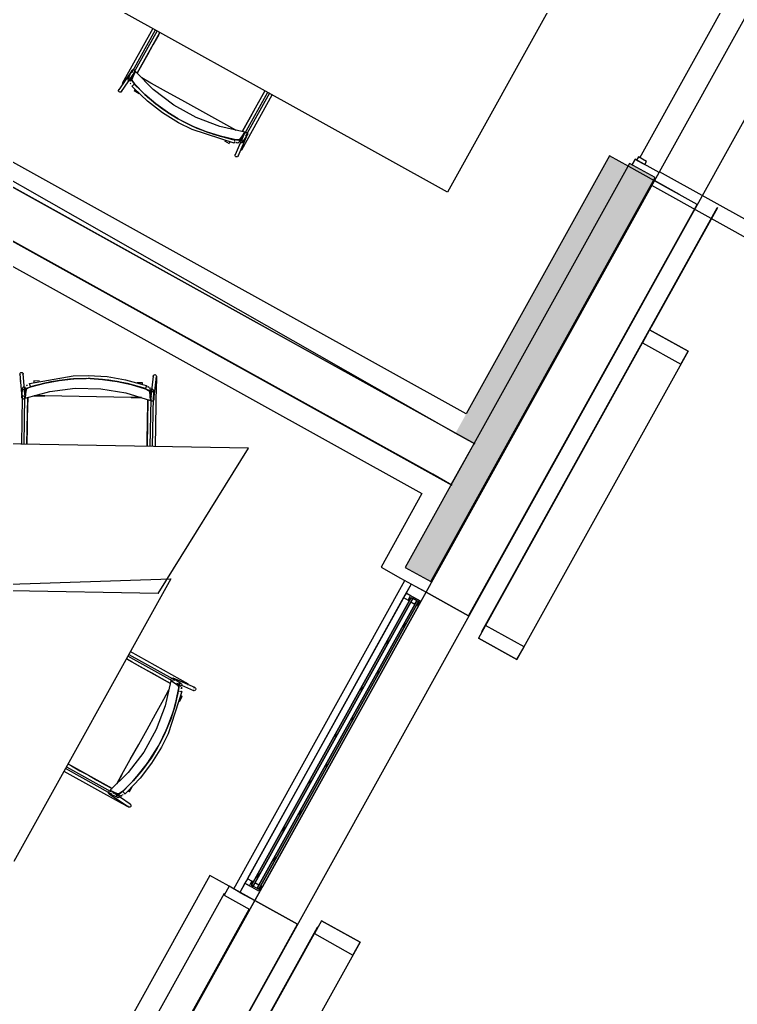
# Model space of a CAD drawing. Header units: metres. Extents: x 2.3 to 42.8, y 0.9 to 31.9.
# Drawn here: x 36.437 to 37.399, y 22.866 to 24.186 of the extents above; entities that cross this region are included whole.
import ezdxf

# ---------------------------------------------------------------- set-up
doc = ezdxf.new("R2010")
doc.units = ezdxf.units.M
for name, color, linetype in [('ARREDI', 9, 'Continuous'), ('INFISSI_VETRATE', 4, 'Continuous'), ('PARETI_STRUTTURE', 7, 'Continuous'), ('PILASTRI_SETTI', 8, 'Continuous'), ('PORTE_SCALE', 2, 'Continuous')]:
    doc.layers.add(name, color=color, linetype=linetype)

msp = doc.modelspace()

# ---------------------------------------------------------------- linework, layer by layer
at = {"layer": 'ARREDI'}
for points in [[(37.0106, 23.9546), (36.3806, 24.3043)], [(37.1562, 24.2169), (37.0106, 23.9546)], [(36.6252, 24.1685), (36.6232, 24.165), (36.6158, 24.1517), (36.6084, 24.1383), (36.601, 24.125), (36.5948, 24.1138)], [(36.5885, 24.1146), (36.588, 24.1151), (36.5876, 24.1158), (36.5875, 24.1165), (36.5876, 24.1173), (36.5879, 24.1177), (36.5879, 24.1177), (36.588, 24.1179), (36.5886, 24.1184), (36.5893, 24.1186)], [(36.5893, 24.1186), (36.5901, 24.1186), (36.5907, 24.1183), (36.5913, 24.1178), (36.5917, 24.1172), (36.5918, 24.1164)], [(36.5835, 24.1036), (36.5829, 24.1041), (36.5825, 24.1047), (36.5824, 24.1054), (36.5824, 24.1055), (36.5825, 24.1061), (36.5826, 24.1063), (36.5829, 24.1068), (36.5835, 24.1072), (36.5842, 24.1075)], [(36.5842, 24.1075), (36.585, 24.1074), (36.5857, 24.1072), (36.5862, 24.1067), (36.5866, 24.106), (36.5867, 24.1053), (36.5866, 24.1046), (36.5865, 24.1045), (36.5862, 24.104), (36.5856, 24.1035), (36.5849, 24.1033)], [(36.5845, 24.103), (36.5869, 24.1084), (36.5875, 24.1097)], [(36.5912, 24.0994), (36.5896, 24.1013), (36.5883, 24.1032), (36.5875, 24.1047), (36.5874, 24.1055)], [(36.7252, 24.025), (36.7276, 24.0246), (36.7299, 24.0245), (36.7316, 24.0247), (36.7324, 24.025), (36.7357, 24.0299), (36.739, 24.0348), (36.7056, 24.0424), (36.6736, 24.0546), (36.6437, 24.0712), (36.6163, 24.092), (36.5923, 24.1163), (36.5899, 24.1109), (36.5875, 24.1055)], [(36.5875, 24.1055), (36.5876, 24.1046), (36.5883, 24.1031), (36.5897, 24.1012), (36.5912, 24.0994)], [(36.59, 24.1144), (36.5923, 24.1163)], [(36.5923, 24.1163), (36.59, 24.1144)], [(36.6132, 24.1007), (36.601, 24.1075)], [(36.601, 24.1075), (36.6136, 24.1005), (36.6337, 24.0893), (36.6539, 24.0781), (36.6741, 24.0669), (36.6943, 24.0557), (36.7144, 24.0445), (36.7269, 24.0376)], [(36.5722, 24.0884), (36.5714, 24.0884), (36.5707, 24.0887), (36.5701, 24.0892), (36.5698, 24.0898), (36.5697, 24.0906), (36.5698, 24.0913), (36.57, 24.0917), (36.57, 24.0918), (36.5702, 24.0919), (36.5708, 24.0924), (36.5715, 24.0926)], [(36.574, 24.0905), (36.5738, 24.0897), (36.5736, 24.0893), (36.5736, 24.0893), (36.5735, 24.0891), (36.5729, 24.0886), (36.5722, 24.0884)], [(36.5745, 24.1002), (36.5745, 24.1002), (36.5746, 24.1001), (36.5748, 24.1), (36.5753, 24.0997)], [(36.5753, 24.0997), (36.5759, 24.0994)], [(36.5853, 24.1007), (36.5861, 24.0996)], [(36.5861, 24.0996), (36.5854, 24.1007)], [(36.5878, 24.0966), (36.5876, 24.0964), (36.5876, 24.0964), (36.5876, 24.0964), (36.5878, 24.0966), (36.5882, 24.0969), (36.5887, 24.0974), (36.5893, 24.0979), (36.5898, 24.0984)], [(36.5898, 24.0984), (36.5903, 24.0988), (36.5906, 24.0991), (36.5908, 24.0993)], [(36.5917, 24.0924), (36.5914, 24.0917), (36.591, 24.0912), (36.5908, 24.0907), (36.5907, 24.0905)], [(36.6353, 24.0615), (36.6197, 24.0729), (36.6049, 24.0855), (36.5912, 24.0994)], [(36.5913, 24.0993), (36.605, 24.0855), (36.6198, 24.0728), (36.6353, 24.0615)], [(36.7356, 24.0356), (36.7406, 24.0447), (36.7469, 24.056), (36.7532, 24.0673), (36.7595, 24.0786), (36.7657, 24.0899)], [(36.6358, 24.0612), (36.6497, 24.0527)], [(36.6498, 24.0527), (36.6358, 24.0612)], [(36.6547, 24.05), (36.6695, 24.0425), (36.6876, 24.0352), (36.7061, 24.0293), (36.7251, 24.025)], [(36.7252, 24.025), (36.7062, 24.0293), (36.6876, 24.0351), (36.6696, 24.0425), (36.6547, 24.05)], [(36.7269, 24.0376), (36.7147, 24.0443)], [(36.7254, 24.0246), (36.7253, 24.0243), (36.7252, 24.0239), (36.7251, 24.0233)], [(36.7324, 24.025), (36.7317, 24.0247), (36.73, 24.0245), (36.7278, 24.0246), (36.7252, 24.025)], [(36.7319, 24.0217), (36.7317, 24.0224), (36.7318, 24.0231), (36.732, 24.0237), (36.7321, 24.0238), (36.7327, 24.0243), (36.7333, 24.0246), (36.7341, 24.0246), (36.7348, 24.0244), (36.7354, 24.0239), (36.7358, 24.0233)], [(36.7361, 24.0275), (36.7352, 24.0261), (36.7328, 24.0225)], [(36.739, 24.0348), (36.7387, 24.0326)], [(36.7388, 24.034), (36.7394, 24.0345), (36.7401, 24.0348), (36.7408, 24.0348), (36.7416, 24.0346), (36.7422, 24.0341), (36.7426, 24.0335)], [(36.7426, 24.0335), (36.7427, 24.0328), (36.7427, 24.032), (36.7426, 24.0318), (36.7426, 24.0318), (36.7423, 24.0314), (36.7418, 24.0309), (36.7411, 24.0306), (36.7403, 24.0305)], [(36.718, 24.0198), (36.7181, 24.02), (36.7183, 24.0205), (36.7187, 24.021), (36.719, 24.0217)], [(36.7247, 24.0206), (36.7246, 24.0204), (36.7246, 24.0203), (36.7246, 24.0203)], [(36.725, 24.0225), (36.7249, 24.0218), (36.7248, 24.0211)], [(36.7258, 24.021), (36.7248, 24.0211)], [(36.7248, 24.0211), (36.7258, 24.021)], [(36.7283, 24.0207), (36.7271, 24.0208)], [(36.7272, 24.0208), (36.7285, 24.0207)], [(36.7311, 24.0208), (36.7294, 24.0207)], [(36.7295, 24.0207), (36.7311, 24.0208)], [(36.7358, 24.0233), (36.736, 24.0226), (36.7359, 24.0218), (36.7356, 24.0213), (36.7356, 24.0212), (36.7351, 24.0207), (36.735, 24.0207), (36.7344, 24.0204), (36.7336, 24.0204), (36.7329, 24.0206), (36.7323, 24.021)], [(36.7334, 24.012), (36.734, 24.0116)], [(36.734, 24.0116), (36.7344, 24.0114), (36.7347, 24.0112)], [(36.7347, 24.0112), (36.7347, 24.0112)], [(36.726, 24.003), (36.7258, 24.0037), (36.7259, 24.0045), (36.726, 24.0047), (36.726, 24.0047), (36.7262, 24.0051), (36.7268, 24.0056)], [(36.73, 24.0047), (36.7301, 24.0039), (36.73, 24.0032), (36.73, 24.003), (36.73, 24.0029), (36.7297, 24.0025), (36.7292, 24.002), (36.7285, 24.0017), (36.7277, 24.0017), (36.727, 24.0019), (36.7264, 24.0024), (36.726, 24.003)], [(37.2761, 23.7615), (37.3717, 23.9336)], [(37.3721, 23.9334), (37.2837, 23.7743)], [(37.0563, 23.3656), (37.2761, 23.7615)], [(36.4384, 23.7092), (36.4379, 23.7098), (36.4376, 23.7105), (36.4376, 23.7107), (36.4376, 23.7112), (36.4379, 23.7119), (36.4383, 23.7125), (36.439, 23.7129), (36.4397, 23.713), (36.4405, 23.7129), (36.4411, 23.7126)], [(36.4411, 23.7126), (36.4416, 23.712), (36.4419, 23.7113), (36.4419, 23.7111), (36.4419, 23.7106), (36.4417, 23.7098), (36.4412, 23.7093)], [(36.6169, 23.7063), (36.6164, 23.7069), (36.6162, 23.7076), (36.6162, 23.7081), (36.6162, 23.7084), (36.6165, 23.709), (36.617, 23.7096)], [(36.617, 23.7096), (36.6177, 23.7099), (36.6185, 23.71), (36.6192, 23.7098), (36.6198, 23.7094), (36.6203, 23.7088), (36.6205, 23.7081), (36.6205, 23.7076), (36.6204, 23.7074), (36.6202, 23.7067), (36.6196, 23.7061)], [(36.4381, 23.7012), (36.4376, 23.7012), (36.4373, 23.7012), (36.4373, 23.7012), (36.4373, 23.7012)], [(36.4388, 23.7012), (36.4381, 23.7012)], [(36.4475, 23.6959), (36.4464, 23.6953)], [(36.4464, 23.6953), (36.4476, 23.6958)], [(36.4514, 23.6951), (36.4512, 23.6958), (36.451, 23.6965), (36.4508, 23.6971), (36.4506, 23.6976), (36.4505, 23.6978), (36.4505, 23.6979), (36.4505, 23.6979), (36.4506, 23.6977)], [(36.4518, 23.6938), (36.4518, 23.694), (36.4516, 23.6945), (36.4514, 23.6951)], [(36.4521, 23.6935), (36.4709, 23.6986), (36.4901, 23.7022), (36.5092, 23.7042)], [(36.5092, 23.7042), (36.4902, 23.7022), (36.471, 23.6987), (36.4523, 23.6936)], [(36.4561, 23.7015), (36.4561, 23.7015)], [(36.4561, 23.7015), (36.4561, 23.7012), (36.4561, 23.7007), (36.4561, 23.7001), (36.4561, 23.6993)], [(36.5098, 23.7043), (36.5262, 23.7047)], [(36.5262, 23.7047), (36.5099, 23.7043)], [(36.6052, 23.691), (36.5867, 23.6967), (36.5677, 23.7009), (36.5484, 23.7036), (36.5318, 23.7046)], [(36.5318, 23.7046), (36.5484, 23.7036), (36.5678, 23.7009), (36.5868, 23.6967), (36.6054, 23.6909)], [(36.6017, 23.6969), (36.6017, 23.6976), (36.6017, 23.6983), (36.6017, 23.6988), (36.6017, 23.699)], [(36.6072, 23.6952), (36.6071, 23.6949), (36.6069, 23.6945), (36.6067, 23.6938), (36.6064, 23.6932), (36.6062, 23.6925)], [(36.6069, 23.6945), (36.6079, 23.6941)], [(36.6079, 23.6941), (36.6069, 23.6945)], [(36.6196, 23.6981), (36.619, 23.6981)], [(36.6205, 23.6981), (36.6205, 23.6981), (36.6204, 23.6981), (36.6201, 23.6981), (36.6196, 23.6981)], [(36.4409, 23.6778), (36.4404, 23.6784), (36.4401, 23.6791), (36.44, 23.6793), (36.4401, 23.6798), (36.4403, 23.6805), (36.4408, 23.6811), (36.4414, 23.6815), (36.4422, 23.6816)], [(36.442, 23.69), (36.4415, 23.6906), (36.4412, 23.6913), (36.4412, 23.6919), (36.4412, 23.692), (36.4414, 23.6926), (36.4415, 23.6927), (36.4419, 23.6933), (36.4426, 23.6936), (36.4433, 23.6938)], [(36.4452, 23.6927), (36.4455, 23.692), (36.4455, 23.6915), (36.4455, 23.6913), (36.4453, 23.6906), (36.4453, 23.6906), (36.4448, 23.69), (36.4442, 23.6897), (36.4434, 23.6895), (36.4427, 23.6897), (36.442, 23.69)], [(36.4446, 23.6783), (36.4436, 23.6811), (36.4446, 23.6783)], [(36.4437, 23.6864), (36.4439, 23.6878), (36.4445, 23.6937)], [(36.4458, 23.6901), (36.4452, 23.6842), (36.4446, 23.6783), (36.4776, 23.6874), (36.5116, 23.6917), (36.5459, 23.6911), (36.5797, 23.6856), (36.6124, 23.6755), (36.612, 23.6814), (36.6116, 23.6873), (36.6111, 23.688), (36.6097, 23.689), (36.6076, 23.69), (36.6054, 23.6909)], [(36.4521, 23.6935), (36.4499, 23.6927), (36.4478, 23.6917), (36.4464, 23.6908), (36.4458, 23.6901)], [(36.4458, 23.6901), (36.4463, 23.6908), (36.4477, 23.6917), (36.4497, 23.6926), (36.4521, 23.6935)], [(36.4566, 23.6816), (36.4705, 23.6813)], [(36.6005, 23.6792), (36.5862, 23.6794), (36.5632, 23.6798), (36.5401, 23.6802), (36.517, 23.6806), (36.4939, 23.681), (36.4709, 23.6814), (36.4566, 23.6816)], [(36.6054, 23.6909), (36.6078, 23.69), (36.6098, 23.6889), (36.6111, 23.688), (36.6116, 23.6873)], [(36.6062, 23.6925), (36.6059, 23.6919), (36.6058, 23.6914), (36.6057, 23.6912)], [(36.6091, 23.6936), (36.6101, 23.6931)], [(36.6103, 23.693), (36.6092, 23.6935)], [(36.6111, 23.6925), (36.6125, 23.6916)], [(36.6126, 23.6916), (36.6112, 23.6925)], [(36.6154, 23.6871), (36.6147, 23.6868), (36.614, 23.6867), (36.6132, 23.6868), (36.6126, 23.6872), (36.6122, 23.6878), (36.6121, 23.6878), (36.6119, 23.6885), (36.6119, 23.6886), (36.612, 23.6892), (36.6123, 23.6899), (36.6128, 23.6904)], [(36.6132, 23.6893), (36.6135, 23.685), (36.6136, 23.6833)], [(36.6135, 23.6908), (36.6142, 23.6909), (36.6149, 23.6907), (36.6156, 23.6903), (36.616, 23.6897), (36.6161, 23.6897), (36.6162, 23.689), (36.6162, 23.6889), (36.6162, 23.6883), (36.6159, 23.6876), (36.6154, 23.6871)], [(36.6135, 23.6868), (36.6135, 23.6868)], [(36.6137, 23.6817), (36.6137, 23.6808)], [(36.4441, 23.6785), (36.4436, 23.6779), (36.443, 23.6775), (36.4423, 23.6773), (36.4415, 23.6775), (36.4409, 23.6778)], [(36.448, 23.6792), (36.4478, 23.6665), (36.4475, 23.6512), (36.4473, 23.6359), (36.447, 23.6207), (36.447, 23.6166)], [(36.5866, 23.6794), (36.6005, 23.6792)], [(36.608, 23.6144), (36.6082, 23.6273), (36.6084, 23.6403), (36.6086, 23.6532), (36.6089, 23.6661), (36.609, 23.6765)], [(36.6133, 23.6776), (36.6124, 23.6755)], [(36.6161, 23.6749), (36.6155, 23.6745), (36.6147, 23.6744), (36.614, 23.6746), (36.6134, 23.675), (36.6129, 23.6756), (36.6127, 23.6763)], [(36.6157, 23.6785), (36.6163, 23.6781), (36.6168, 23.6775), (36.617, 23.6768), (36.617, 23.6763), (36.617, 23.6763), (36.6169, 23.6761), (36.6167, 23.6754), (36.6161, 23.6749)], [(36.6226, 23.4168), (36.744, 23.6116), (36.3109, 23.6189)], [(36.4102, 23.4287), (36.6397, 23.4364), (36.4294, 23.0578)], [(36.6226, 23.4168), (36.4257, 23.4201)], [(36.6392, 23.2963), (36.628, 23.3024), (36.6147, 23.3099), (36.6013, 23.3173), (36.5879, 23.3247), (36.5802, 23.329)], [(36.6498, 23.2931), (36.6449, 23.2964), (36.64, 23.2997), (36.6324, 23.2663), (36.6202, 23.2343), (36.6036, 23.2043), (36.5828, 23.177), (36.5585, 23.153), (36.5639, 23.1506), (36.5693, 23.1481), (36.5702, 23.1483), (36.5717, 23.149), (36.5736, 23.1503), (36.5754, 23.1519)], [(36.6408, 23.2995), (36.6403, 23.3001), (36.64, 23.3008), (36.64, 23.3015), (36.6402, 23.3022), (36.6407, 23.3028), (36.6413, 23.3032)], [(36.64, 23.2997), (36.6429, 23.2993), (36.64, 23.2997)], [(36.6413, 23.3032), (36.642, 23.3034), (36.6428, 23.3033), (36.643, 23.3032), (36.643, 23.3032), (36.6434, 23.303), (36.6439, 23.3025), (36.6442, 23.3018), (36.6443, 23.301), (36.644, 23.3003)], [(36.5673, 23.1617), (36.5743, 23.1742), (36.5855, 23.1944), (36.5967, 23.2145), (36.6079, 23.2347), (36.6191, 23.2549), (36.6303, 23.2751), (36.6372, 23.2876)], [(36.6372, 23.2876), (36.6304, 23.2754)], [(36.6498, 23.2859), (36.6455, 23.2669), (36.6397, 23.2483), (36.6324, 23.2305)], [(36.6324, 23.2305), (36.6396, 23.2483), (36.6455, 23.2668), (36.6498, 23.2858)], [(36.6475, 23.2967), (36.6487, 23.2959), (36.6536, 23.2926)], [(36.6498, 23.2859), (36.6502, 23.2883), (36.6503, 23.2906), (36.6501, 23.2923), (36.6498, 23.2931)], [(36.6498, 23.2931), (36.6501, 23.2924), (36.6503, 23.2907), (36.6502, 23.2884), (36.6498, 23.2859)], [(36.6524, 23.2924), (36.6517, 23.2925), (36.6511, 23.2927), (36.651, 23.2928), (36.6505, 23.2933), (36.6505, 23.2933), (36.6502, 23.294), (36.6502, 23.2947), (36.6504, 23.2955), (36.6509, 23.2961), (36.6515, 23.2965)], [(36.6502, 23.286), (36.6504, 23.286), (36.6509, 23.2859), (36.6515, 23.2858)], [(36.6515, 23.2965), (36.6522, 23.2967), (36.653, 23.2966), (36.6535, 23.2963), (36.6536, 23.2962), (36.6541, 23.2958), (36.6541, 23.2957), (36.6544, 23.295), (36.6544, 23.2943), (36.6542, 23.2936), (36.6537, 23.293)], [(36.6523, 23.2857), (36.653, 23.2855), (36.6537, 23.2854), (36.6542, 23.2853), (36.6544, 23.2853), (36.6545, 23.2853), (36.6544, 23.2853), (36.6542, 23.2853)], [(36.654, 23.291), (36.6541, 23.2901), (36.654, 23.2888)], [(36.6541, 23.2889), (36.6541, 23.2902)], [(36.6628, 23.2941), (36.6632, 23.2947)], [(36.6632, 23.2947), (36.6634, 23.2951), (36.6636, 23.2954)], [(36.6636, 23.2954), (36.6636, 23.2954)], [(36.6718, 23.2867), (36.6711, 23.2865), (36.6703, 23.2866), (36.6701, 23.2867), (36.6701, 23.2867), (36.6697, 23.2869), (36.6692, 23.2875)], [(36.6701, 23.2906), (36.6709, 23.2908), (36.6716, 23.2907), (36.6718, 23.2906), (36.6718, 23.2906), (36.6723, 23.2904), (36.6728, 23.2898), (36.6731, 23.2891), (36.6731, 23.2884), (36.6729, 23.2877), (36.6724, 23.2871), (36.6718, 23.2867)], [(36.655, 23.2787), (36.6548, 23.2788), (36.6543, 23.279), (36.6538, 23.2793), (36.6531, 23.2797)], [(36.6248, 23.2154), (36.6322, 23.2299)], [(36.6322, 23.2299), (36.6248, 23.2153)], [(36.6134, 23.1962), (36.6221, 23.2104)], [(36.6221, 23.2104), (36.6134, 23.1962)], [(36.6131, 23.1957), (36.6019, 23.1804), (36.5893, 23.1656), (36.5754, 23.1519)], [(36.5755, 23.152), (36.5893, 23.1657), (36.602, 23.1805), (36.6131, 23.1957)], [(36.5019, 23.1883), (36.5067, 23.1856), (36.518, 23.1793), (36.5293, 23.1731), (36.5406, 23.1668), (36.5519, 23.1605), (36.561, 23.1555)], [(36.5741, 23.1739), (36.5673, 23.1617)], [(36.5562, 23.15), (36.5562, 23.1507), (36.5565, 23.1514), (36.557, 23.152), (36.5576, 23.1524), (36.5584, 23.1525), (36.5591, 23.1523)], [(36.5602, 23.1492), (36.5597, 23.1486), (36.559, 23.1483), (36.5583, 23.1482), (36.5575, 23.1483), (36.5571, 23.1485), (36.5571, 23.1485), (36.5569, 23.1487), (36.5564, 23.1493), (36.5562, 23.15)], [(36.56, 23.1512), (36.5585, 23.153)], [(36.5634, 23.1489), (36.5625, 23.1493)], [(36.5703, 23.1458), (36.5664, 23.1476), (36.5648, 23.1483)], [(36.5673, 23.1449), (36.5674, 23.1456), (36.5676, 23.1463), (36.5681, 23.1469), (36.5688, 23.1473), (36.5695, 23.1474), (36.5702, 23.1473), (36.5703, 23.1472), (36.5708, 23.1469), (36.5713, 23.1463), (36.5715, 23.1456)], [(36.5715, 23.1448), (36.5712, 23.1441), (36.5707, 23.1436), (36.5701, 23.1432), (36.5694, 23.1431), (36.5693, 23.1431), (36.5687, 23.1432), (36.5685, 23.1433), (36.568, 23.1436), (36.5676, 23.1442), (36.5673, 23.1449)], [(36.5754, 23.1519), (36.5735, 23.1503), (36.5716, 23.149), (36.5701, 23.1482), (36.5693, 23.1481)], [(36.5741, 23.1461), (36.5726, 23.1453)], [(36.5726, 23.1453), (36.5741, 23.146)], [(36.576, 23.1474), (36.5749, 23.1466)], [(36.5749, 23.1466), (36.5759, 23.1473)], [(36.5764, 23.1505), (36.576, 23.151), (36.5757, 23.1513), (36.5755, 23.1515)], [(36.5784, 23.1483), (36.5782, 23.1485), (36.5779, 23.1489), (36.5774, 23.1494), (36.5769, 23.15), (36.5764, 23.1505)], [(36.5778, 23.1489), (36.577, 23.1482)], [(36.5784, 23.1483), (36.5784, 23.1483)], [(36.5824, 23.1524), (36.5831, 23.152), (36.5836, 23.1517), (36.5841, 23.1515), (36.5843, 23.1513)], [(36.5746, 23.1352), (36.5746, 23.1352), (36.5747, 23.1352), (36.5748, 23.1355), (36.5751, 23.1359)], [(36.575, 23.136), (36.5754, 23.1365)], [(36.5824, 23.1315), (36.5821, 23.1322)], [(36.5861, 23.1314), (36.5856, 23.1308), (36.585, 23.1305), (36.5842, 23.1303), (36.5835, 23.1305), (36.5831, 23.1307), (36.583, 23.1307), (36.5828, 23.1309), (36.5824, 23.1315)], [(36.5843, 23.1347), (36.5851, 23.1345), (36.5855, 23.1343), (36.5855, 23.1343), (36.5857, 23.1341), (36.5862, 23.1335), (36.5864, 23.1328)], [(36.5864, 23.1328), (36.5864, 23.1321), (36.5861, 23.1314)], [(36.7122, 23.014), (36.7111, 23.0146), (36.2894, 22.255), (36.3238, 22.2359)], [(36.3238, 22.2359), (36.7446, 22.9938)], [(36.3969, 22.178), (36.8365, 22.9698)]]:
    msp.add_lwpolyline(points, dxfattribs=at)
for points in [[(37.0154, 23.5626), (37.046, 23.6177), (36.3096, 24.0266), (36.279, 23.9715)], [(36.9539, 23.4517), (36.9883, 23.4326), (37.2889, 23.9739), (37.2544, 23.993)], [(37.3717, 23.9336), (37.2761, 23.7615), (37.2765, 23.7613), (37.3721, 23.9334)], [(37.2761, 23.7615), (37.0563, 23.3656), (37.0567, 23.3654), (37.2765, 23.7613)], [(36.955, 23.4173), (36.9517, 23.4113), (36.9577, 23.408), (36.9611, 23.4139)], [(36.955, 23.4173), (36.9738, 23.4068), (36.9704, 23.4006), (36.9715, 23.4), (36.9817, 23.4183), (36.9617, 23.4294)], [(36.9594, 23.407), (36.961, 23.4099), (36.9593, 23.4108), (36.9577, 23.408)], [(36.9669, 23.4026), (36.9694, 23.407), (36.9639, 23.4101), (36.9614, 23.4056)], [(36.9724, 23.4043), (36.971, 23.4051), (36.9691, 23.4017), (36.9705, 23.4009)], [(36.7391, 23.0285), (36.7324, 23.0163), (36.7524, 23.0052), (36.7625, 23.0236), (36.7614, 23.0242), (36.7579, 23.018)], [(36.7391, 23.0285), (36.7452, 23.0251), (36.7485, 23.0311), (36.7424, 23.0344)], [(36.7502, 23.0301), (36.7485, 23.0311), (36.7469, 23.0282), (36.7486, 23.0272)], [(36.7579, 23.0261), (36.7524, 23.0292), (36.7499, 23.0247), (36.7554, 23.0217)], [(36.7593, 23.0205), (36.7612, 23.024), (36.7598, 23.0248), (36.7579, 23.0213)], [(36.8365, 22.9698), (36.3969, 22.178), (36.3973, 22.1778), (36.8369, 22.9696)]]:
    msp.add_lwpolyline(points, close=True, dxfattribs=at)
at = {"layer": 'INFISSI_VETRATE'}
for points in [[(36.9492, 23.3707), (36.9553, 23.3768)], [(36.9269, 23.3484), (36.933, 23.3545)], [(36.9144, 23.3081), (36.9205, 23.3142)], [(36.8921, 23.2858), (36.8982, 23.2919)], [(36.8797, 23.2455), (36.8857, 23.2516)], [(36.8574, 23.2232), (36.8635, 23.2293)], [(36.8449, 23.1829), (36.851, 23.189)], [(36.8226, 23.1606), (36.8287, 23.1667)], [(36.8102, 23.1203), (36.8162, 23.1264)], [(36.7879, 23.098), (36.7939, 23.1041)], [(36.7754, 23.0577), (36.7815, 23.0638)], [(36.7531, 23.0354), (36.7592, 23.0415)]]:
    msp.add_lwpolyline(points, dxfattribs=at)
at = {"layer": 'PARETI_STRUTTURE'}
for points in [[(37.0356, 23.6573), (34.694, 24.9574), (37.0212, 23.6315)], [(37.0471, 23.6171), (34.7055, 24.9173), (34.6749, 24.8622)], [(36.9907, 23.5764), (34.73, 24.8316), (34.7156, 24.8058), (36.9763, 23.5506)], [(34.73, 24.8316), (37.0165, 23.562)], [(37.2681, 24.0006), (37.6121, 24.6202)], [(37.9477, 24.4281), (37.9622, 24.4542), (37.6524, 24.6262), (37.9622, 24.4542), (37.9502, 24.4325), (37.4683, 24.2947), (37.6061, 23.8129), (37.5941, 23.7912), (37.2843, 23.9632)], [(33.7734, 17.6404), (37.6425, 24.6087)], [(37.7058, 24.588), (33.0727, 16.2438)], [(36.6155, 24.1739), (36.5745, 24.1002)], [(36.5889, 24.1171), (36.6193, 24.1718)], [(36.6214, 24.1706), (36.5904, 24.1147)], [(36.5948, 24.1138), (36.6252, 24.1685)], [(36.5879, 24.1177), (36.57, 24.0917)], [(36.5826, 24.1063), (36.5876, 24.1169)], [(36.5873, 24.1143), (36.5888, 24.1169)], [(36.5736, 24.0893), (36.5914, 24.1153)], [(36.5869, 24.1084), (36.586, 24.1068)], [(36.5915, 24.115), (36.5915, 24.1149), (36.5914, 24.1148), (36.5914, 24.1147), (36.5913, 24.1146), (36.5913, 24.1144), (36.5912, 24.1143), (36.5911, 24.1142), (36.5911, 24.1141), (36.591, 24.114), (36.591, 24.1139), (36.5909, 24.1137), (36.5909, 24.1136), (36.5908, 24.1135), (36.5907, 24.1134), (36.5907, 24.1133), (36.5906, 24.1131), (36.5906, 24.113), (36.5905, 24.1129), (36.5905, 24.1128), (36.5904, 24.1127), (36.5904, 24.1126), (36.5903, 24.1124), (36.5902, 24.1123), (36.5902, 24.1122), (36.5901, 24.1121), (36.5901, 24.112), (36.59, 24.1119), (36.59, 24.1117), (36.5899, 24.1116), (36.5899, 24.1115), (36.5898, 24.1114), (36.5897, 24.1113), (36.5897, 24.1111), (36.5896, 24.111), (36.5896, 24.1109), (36.5895, 24.1108), (36.5895, 24.1107), (36.5894, 24.1105), (36.5893, 24.1104), (36.5893, 24.1103), (36.5892, 24.1102), (36.5892, 24.1101), (36.5891, 24.1099), (36.5891, 24.1098), (36.589, 24.1097), (36.589, 24.1096), (36.5889, 24.1095), (36.5888, 24.1094), (36.5888, 24.1092), (36.5887, 24.1091), (36.5887, 24.109), (36.5886, 24.1089), (36.5886, 24.1088), (36.5885, 24.1086), (36.5885, 24.1085), (36.5884, 24.1084), (36.5883, 24.1083), (36.5883, 24.1082), (36.5882, 24.108), (36.5882, 24.1079), (36.5881, 24.1078), (36.588, 24.1077), (36.588, 24.1076), (36.5879, 24.1075), (36.5879, 24.1073), (36.5878, 24.1072), (36.5878, 24.1071), (36.5877, 24.107), (36.5877, 24.1069), (36.5876, 24.1067), (36.5875, 24.1066), (36.5875, 24.1065), (36.5874, 24.1064), (36.5874, 24.1063), (36.5873, 24.1062), (36.5873, 24.106), (36.5872, 24.1059), (36.5872, 24.1058), (36.5871, 24.1057), (36.587, 24.1056), (36.587, 24.1054), (36.5869, 24.1053), (36.5869, 24.1052), (36.5868, 24.1051), (36.5868, 24.105), (36.5867, 24.1049), (36.5866, 24.1047), (36.5866, 24.1046), (36.5865, 24.1045), (36.5865, 24.1045)], [(36.6501, 24.0475), (36.6286, 24.0609), (36.6086, 24.0763), (36.5902, 24.0936), (36.5876, 24.0964)], [(36.5907, 24.0905), (36.5973, 24.0868)], [(36.5908, 24.0993), (36.6089, 24.0818), (36.6285, 24.0662), (36.6497, 24.0527), (36.6522, 24.0513)], [(36.7659, 24.0904), (36.7355, 24.0356)], [(36.7347, 24.0112), (36.7757, 24.085)], [(36.739, 24.0329), (36.7697, 24.0883)], [(36.7719, 24.0871), (36.74, 24.0295)], [(36.6522, 24.0513), (36.6747, 24.0403), (36.6982, 24.0315), (36.7224, 24.0252), (36.7253, 24.0246)], [(36.7246, 24.0203), (36.6682, 24.0384), (36.6501, 24.0475)], [(36.7386, 24.0335), (36.726, 24.0047)], [(36.73, 24.0029), (36.7426, 24.0318)], [(36.732, 24.0237), (36.7384, 24.0335)], [(36.7343, 24.0244), (36.7352, 24.0261)], [(36.7117, 24.0232), (36.718, 24.0198)], [(37.2277, 24.0032), (37.0356, 23.6573)], [(37.2535, 23.9889), (37.2277, 24.0032)], [(37.2879, 23.9698), (37.294, 23.9808), (37.2617, 23.9988), (37.2575, 23.9913)], [(37.2879, 23.9698), (37.2535, 23.9889)], [(37.6044, 23.8098), (37.2946, 23.9818)], [(36.9817, 23.4183), (37.0387, 23.3867), (36.9817, 23.4183), (37.0388, 23.3866), (37.345, 23.9381), (37.2879, 23.9698)], [(37.2869, 23.9704), (37.2879, 23.9698)], [(37.2813, 23.7699), (37.3329, 23.7412)], [(37.0615, 23.374), (37.2717, 23.7527)], [(37.3329, 23.7412), (37.1035, 23.3282)], [(36.4376, 23.7107), (36.44, 23.6793)], [(36.4444, 23.6797), (36.4419, 23.711)], [(36.4505, 23.6979), (36.5088, 23.7085), (36.529, 23.709)], [(36.529, 23.709), (36.5543, 23.7073), (36.5792, 23.7031), (36.6036, 23.6965), (36.6072, 23.6953)], [(36.6162, 23.7081), (36.6127, 23.6768)], [(36.617, 23.6763), (36.6205, 23.7076)], [(36.6205, 23.7079), (36.6206, 23.7066), (36.6206, 23.7049), (36.6205, 23.7017), (36.6205, 23.6981)], [(36.529, 23.7046), (36.5039, 23.7038), (36.4791, 23.7005), (36.4547, 23.6946), (36.4518, 23.6938)], [(36.4637, 23.7014), (36.4561, 23.7015)], [(36.6057, 23.6912), (36.5816, 23.6981), (36.5569, 23.7026), (36.5319, 23.7046), (36.529, 23.7046)], [(36.6017, 23.699), (36.5946, 23.6992)], [(36.6191, 23.6137), (36.6205, 23.6981)], [(36.4401, 23.6793), (36.4402, 23.6801), (36.4403, 23.6803), (36.4403, 23.6804), (36.4403, 23.6805), (36.4403, 23.6806), (36.4403, 23.6808), (36.4403, 23.6809), (36.4403, 23.681), (36.4403, 23.6812), (36.4403, 23.6813), (36.4404, 23.6814), (36.4404, 23.6816), (36.4404, 23.6817), (36.4404, 23.6818), (36.4404, 23.682), (36.4404, 23.6821), (36.4404, 23.6822), (36.4404, 23.6823), (36.4404, 23.6825), (36.4405, 23.6826), (36.4405, 23.6827), (36.4405, 23.6829), (36.4405, 23.683), (36.4405, 23.6831), (36.4405, 23.6833), (36.4405, 23.6834), (36.4405, 23.6835), (36.4405, 23.6837), (36.4406, 23.6838), (36.4406, 23.6839), (36.4406, 23.6841), (36.4406, 23.6842), (36.4406, 23.6843), (36.4406, 23.6844), (36.4406, 23.6846), (36.4406, 23.6847), (36.4406, 23.6848), (36.4406, 23.685), (36.4407, 23.6851), (36.4407, 23.6852), (36.4407, 23.6854), (36.4407, 23.6855), (36.4407, 23.6856), (36.4407, 23.6857), (36.4407, 23.6859), (36.4407, 23.686), (36.4407, 23.6861), (36.4407, 23.6863), (36.4408, 23.6864), (36.4408, 23.6865), (36.4408, 23.6867), (36.4408, 23.6868), (36.4408, 23.6869), (36.4408, 23.6871), (36.4408, 23.6872), (36.4408, 23.6873), (36.4408, 23.6875), (36.4409, 23.6876), (36.4409, 23.6877), (36.4409, 23.6878), (36.4409, 23.688), (36.4409, 23.6881), (36.4409, 23.6882), (36.4409, 23.6884), (36.4409, 23.6885), (36.4409, 23.6886), (36.441, 23.6888), (36.441, 23.6889), (36.441, 23.689), (36.441, 23.6891), (36.441, 23.6893), (36.441, 23.6894), (36.441, 23.6895), (36.441, 23.6897), (36.441, 23.6898), (36.4411, 23.6899), (36.4411, 23.6901), (36.4411, 23.6902), (36.4411, 23.6903), (36.4411, 23.6905), (36.4411, 23.6906), (36.4411, 23.6907), (36.4411, 23.6908), (36.4411, 23.691), (36.4411, 23.6911), (36.4412, 23.6912), (36.4412, 23.6914), (36.4412, 23.6915), (36.4412, 23.6916), (36.4412, 23.6918), (36.4412, 23.6918)], [(36.4412, 23.6796), (36.4413, 23.6825)], [(36.4439, 23.6897), (36.4439, 23.6886)], [(36.4455, 23.6915), (36.4446, 23.6798)], [(36.6125, 23.6769), (36.6125, 23.6771), (36.6125, 23.6772), (36.6125, 23.6773), (36.6125, 23.6775), (36.6125, 23.6776), (36.6124, 23.6777), (36.6124, 23.6779), (36.6124, 23.678), (36.6124, 23.6781), (36.6124, 23.6782), (36.6124, 23.6784), (36.6124, 23.6785), (36.6124, 23.6787), (36.6124, 23.6788), (36.6124, 23.6789), (36.6124, 23.679), (36.6124, 23.6792), (36.6124, 23.6793), (36.6124, 23.6794), (36.6124, 23.6796), (36.6124, 23.6797), (36.6124, 23.6798), (36.6124, 23.68), (36.6123, 23.6801), (36.6123, 23.6802), (36.6123, 23.6803), (36.6123, 23.6805), (36.6123, 23.6806), (36.6123, 23.6807), (36.6123, 23.6809), (36.6123, 23.681), (36.6123, 23.6811), (36.6123, 23.6813), (36.6123, 23.6814), (36.6123, 23.6815), (36.6123, 23.6817), (36.6123, 23.6818), (36.6123, 23.6819), (36.6122, 23.6821), (36.6122, 23.6822), (36.6122, 23.6823), (36.6122, 23.6824), (36.6122, 23.6826), (36.6122, 23.6827), (36.6122, 23.6828), (36.6122, 23.683), (36.6122, 23.6831), (36.6122, 23.6832), (36.6122, 23.6834), (36.6122, 23.6835), (36.6122, 23.6836), (36.6122, 23.6838), (36.6122, 23.6839), (36.6122, 23.684), (36.6121, 23.6842), (36.6121, 23.6843), (36.6121, 23.6844), (36.6121, 23.6845), (36.6121, 23.6847), (36.6121, 23.6848), (36.6121, 23.6849), (36.6121, 23.6851), (36.6121, 23.6852), (36.6121, 23.6853), (36.6121, 23.6855), (36.6121, 23.6856), (36.6121, 23.6857), (36.6121, 23.6858), (36.6121, 23.686), (36.612, 23.6861), (36.612, 23.6862), (36.612, 23.6864), (36.612, 23.6865), (36.612, 23.6866), (36.612, 23.6868), (36.612, 23.6869), (36.612, 23.687), (36.612, 23.6872), (36.612, 23.6873), (36.612, 23.6874), (36.612, 23.6876), (36.612, 23.6877), (36.612, 23.6878), (36.612, 23.6879), (36.612, 23.6881), (36.6119, 23.6882), (36.6119, 23.6883), (36.6119, 23.6885), (36.6119, 23.6886), (36.6119, 23.6886)], [(36.6135, 23.685), (36.6135, 23.6868)], [(36.6163, 23.6889), (36.6168, 23.6771)], [(36.4402, 23.6168), (36.4412, 23.6794)], [(36.4437, 23.6807), (36.4427, 23.6167)], [(36.447, 23.6166), (36.448, 23.6793)], [(36.609, 23.6765), (36.6079, 23.6139)], [(36.6123, 23.6138), (36.6133, 23.6772)], [(36.6159, 23.6796), (36.6147, 23.6138)], [(37.0212, 23.6315), (37.0471, 23.6171)], [(37.0165, 23.562), (36.9907, 23.5764)], [(36.9763, 23.5506), (36.9215, 23.4518), (36.9473, 23.4374)], [(36.7241, 23.0209), (36.9535, 23.434)], [(36.9473, 23.4374), (36.9817, 23.4183)], [(36.867, 23.2118), (36.9884, 23.4304)], [(36.9617, 23.4294), (36.9517, 23.4113)], [(36.9517, 23.4113), (36.7424, 23.0344)], [(36.9516, 23.4111), (36.7426, 23.0347)], [(36.9618, 23.4113), (36.7478, 23.0259), (36.7499, 23.0247), (36.9639, 23.4101)], [(36.9715, 23.4), (36.7625, 23.0236)], [(36.7625, 23.0236), (36.9715, 23.4)], [(37.1035, 23.3282), (37.0519, 23.3568)], [(36.6636, 23.2954), (36.5855, 23.3388)], [(36.5802, 23.329), (36.6392, 23.2962)], [(36.6424, 23.2994), (36.5822, 23.3328)], [(36.5834, 23.335), (36.6425, 23.3022)], [(36.6413, 23.2993), (36.6422, 23.2988)], [(36.6511, 23.2927), (36.6413, 23.299)], [(36.6427, 23.3021), (36.6452, 23.3006)], [(36.6718, 23.2906), (36.643, 23.3032)], [(36.643, 23.3032), (36.6436, 23.3027), (36.6437, 23.3026), (36.6438, 23.3026), (36.6439, 23.3025), (36.6441, 23.3024), (36.6442, 23.3023), (36.6443, 23.3023), (36.6444, 23.3022), (36.6445, 23.3021), (36.6446, 23.3021), (36.6447, 23.302), (36.6448, 23.3019), (36.6449, 23.3018), (36.645, 23.3018), (36.6452, 23.3017), (36.6453, 23.3016), (36.6454, 23.3016), (36.6455, 23.3015), (36.6456, 23.3014), (36.6457, 23.3013), (36.6458, 23.3013), (36.6459, 23.3012), (36.646, 23.3011), (36.6462, 23.3011), (36.6463, 23.301), (36.6464, 23.3009), (36.6465, 23.3008), (36.6466, 23.3008), (36.6467, 23.3007), (36.6468, 23.3006), (36.6469, 23.3006), (36.647, 23.3005), (36.6471, 23.3004), (36.6473, 23.3003), (36.6474, 23.3003), (36.6475, 23.3002), (36.6476, 23.3001), (36.6477, 23.3001), (36.6478, 23.3), (36.6479, 23.2999), (36.648, 23.2999), (36.6481, 23.2998), (36.6482, 23.2997), (36.6483, 23.2996), (36.6485, 23.2996), (36.6486, 23.2995), (36.6487, 23.2994), (36.6488, 23.2994), (36.6489, 23.2993), (36.649, 23.2992), (36.6491, 23.2991), (36.6492, 23.2991), (36.6493, 23.299), (36.6495, 23.2989), (36.6496, 23.2989), (36.6497, 23.2988), (36.6498, 23.2987), (36.6499, 23.2986), (36.65, 23.2986), (36.6501, 23.2985), (36.6502, 23.2984), (36.6503, 23.2984), (36.6504, 23.2983), (36.6506, 23.2982), (36.6507, 23.2981), (36.6508, 23.2981), (36.6509, 23.298), (36.651, 23.2979), (36.6511, 23.2979), (36.6512, 23.2978), (36.6513, 23.2977), (36.6514, 23.2976), (36.6516, 23.2976), (36.6517, 23.2975), (36.6518, 23.2974), (36.6519, 23.2974), (36.652, 23.2973), (36.6521, 23.2972), (36.6522, 23.2971), (36.6523, 23.2971), (36.6524, 23.297), (36.6525, 23.2969), (36.6527, 23.2969), (36.6528, 23.2968), (36.6529, 23.2967), (36.653, 23.2967), (36.6531, 23.2966), (36.6532, 23.2965), (36.6533, 23.2964), (36.6534, 23.2964), (36.6535, 23.2963)], [(36.6235, 23.2129), (36.6345, 23.2354), (36.6433, 23.2589), (36.6496, 23.2831), (36.6502, 23.286)], [(36.6481, 23.2963), (36.6524, 23.2944)], [(36.6503, 23.295), (36.6494, 23.2955)], [(36.6539, 23.2938), (36.6701, 23.2867)], [(36.6545, 23.2853), (36.6364, 23.2288), (36.6273, 23.2108)], [(36.6513, 23.272), (36.655, 23.2786)], [(36.5755, 23.1515), (36.593, 23.1696), (36.6086, 23.1892), (36.6221, 23.2104), (36.6235, 23.2129)], [(36.6273, 23.2108), (36.6139, 23.1893), (36.5985, 23.1693), (36.5811, 23.1509), (36.5784, 23.1483)], [(36.7457, 22.9932), (36.867, 23.2118)], [(36.5605, 23.148), (36.4986, 23.1824)], [(36.4998, 23.1845), (36.5596, 23.1513)], [(36.561, 23.1555), (36.5019, 23.1883)], [(36.4965, 23.1786), (36.5746, 23.1352)], [(36.5843, 23.1513), (36.5878, 23.1576)], [(36.5571, 23.1485), (36.583, 23.1307)], [(36.5685, 23.1433), (36.5579, 23.1483)], [(36.5855, 23.1343), (36.5595, 23.1521)], [(36.5597, 23.1522), (36.5599, 23.1522), (36.56, 23.1521), (36.5601, 23.152), (36.5602, 23.152), (36.5603, 23.1519), (36.5605, 23.1519), (36.5606, 23.1518), (36.5607, 23.1518), (36.5608, 23.1517), (36.5609, 23.1517), (36.561, 23.1516), (36.5612, 23.1515), (36.5613, 23.1515), (36.5614, 23.1514), (36.5615, 23.1514), (36.5616, 23.1513), (36.5618, 23.1513), (36.5619, 23.1512), (36.562, 23.1511), (36.5621, 23.1511), (36.5622, 23.151), (36.5624, 23.151), (36.5625, 23.1509), (36.5626, 23.1509), (36.5627, 23.1508), (36.5628, 23.1508), (36.563, 23.1507), (36.5631, 23.1506), (36.5632, 23.1506), (36.5633, 23.1505), (36.5634, 23.1505), (36.5635, 23.1504), (36.5637, 23.1504), (36.5638, 23.1503), (36.5639, 23.1503), (36.564, 23.1502), (36.5641, 23.1501), (36.5642, 23.1501), (36.5644, 23.15), (36.5645, 23.15), (36.5646, 23.1499), (36.5647, 23.1499), (36.5648, 23.1498), (36.565, 23.1497), (36.5651, 23.1497), (36.5652, 23.1496), (36.5653, 23.1496), (36.5654, 23.1495), (36.5655, 23.1495), (36.5657, 23.1494), (36.5658, 23.1494), (36.5659, 23.1493), (36.566, 23.1492), (36.5661, 23.1492), (36.5663, 23.1491), (36.5664, 23.1491), (36.5665, 23.149), (36.5666, 23.149), (36.5667, 23.1489), (36.5669, 23.1489), (36.567, 23.1488), (36.5671, 23.1487), (36.5672, 23.1487), (36.5673, 23.1486), (36.5675, 23.1486), (36.5676, 23.1485), (36.5677, 23.1484), (36.5678, 23.1484), (36.5679, 23.1483), (36.568, 23.1483), (36.5682, 23.1482), (36.5683, 23.1482), (36.5684, 23.1481), (36.5685, 23.1481), (36.5686, 23.148), (36.5688, 23.1479), (36.5689, 23.1479), (36.569, 23.1478), (36.5691, 23.1478), (36.5692, 23.1477), (36.5693, 23.1477), (36.5695, 23.1476), (36.5696, 23.1476), (36.5697, 23.1475), (36.5698, 23.1474), (36.5699, 23.1474), (36.5701, 23.1473), (36.5702, 23.1473), (36.5703, 23.1472), (36.5703, 23.1472)], [(36.5664, 23.1476), (36.568, 23.1467)], [(36.5833, 23.1305), (36.5821, 23.1311), (36.5806, 23.1319), (36.5778, 23.1335), (36.5746, 23.1352)], [(36.6921, 23.0387), (36.2661, 22.2714), (36.2919, 22.257)], [(36.7179, 23.0244), (36.6921, 23.0387)], [(36.7324, 23.0163), (36.7179, 23.0244)], [(36.7424, 23.0344), (36.7324, 23.0163)], [(36.7122, 23.014), (36.7111, 23.0146), (36.2894, 22.255), (36.3238, 22.2359)], [(36.3263, 22.2379), (36.3835, 22.2062), (36.8095, 22.9735), (36.7524, 23.0052)], [(36.3238, 22.2359), (36.7446, 22.9938)], [(36.8417, 22.9782), (36.8933, 22.9495)], [(36.402, 22.1864), (36.8321, 22.961)], [(36.8933, 22.9495), (36.4441, 22.1406)]]:
    msp.add_lwpolyline(points, dxfattribs=at)
for points in [[(37.0154, 23.5626), (37.046, 23.6177), (36.3096, 24.0266), (36.279, 23.9715)], [(37.2749, 23.9914), (37.2772, 23.9955), (37.2662, 24.0017), (37.2639, 23.9975)], [(36.9539, 23.4517), (36.9883, 23.4326), (37.2889, 23.9739), (37.2544, 23.993)], [(37.288, 23.9699), (37.3214, 23.9514)], [(37.2813, 23.7699), (37.2717, 23.7527), (37.3233, 23.724), (37.3329, 23.7412)], [(36.7523, 23.0052), (36.9817, 23.4183), (36.9617, 23.4294), (36.7324, 23.0163)], [(36.9618, 23.4113), (36.9639, 23.4101), (36.7499, 23.0247), (36.7478, 23.0259)], [(36.7554, 23.0217), (36.9694, 23.407), (36.9714, 23.4059), (36.7575, 23.0205)], [(36.7575, 23.0205), (36.9714, 23.4059), (36.9694, 23.407), (36.7554, 23.0217)], [(37.0615, 23.374), (37.0519, 23.3568), (37.1035, 23.3282), (37.1131, 23.3454)], [(36.7457, 22.9932), (36.7524, 23.0052), (36.7179, 23.0244), (36.7112, 23.0123)], [(36.7524, 23.0052), (36.8094, 22.9736)], [(36.8417, 22.9782), (36.8321, 22.961), (36.8837, 22.9323), (36.8933, 22.9495)]]:
    msp.add_lwpolyline(points, close=True, dxfattribs=at)
at = {"layer": 'PILASTRI_SETTI'}
for points in [[(37.0471, 23.6171), (37.2535, 23.9889), (37.0212, 23.6315), (37.2277, 24.0032)], [(36.9883, 23.4326), (37.2888, 23.9739), (36.9539, 23.4517), (37.2544, 23.993)], [(36.7499, 23.0247), (36.9639, 23.4101), (36.7485, 23.0255), (36.9617, 23.4112)], [(36.7575, 23.0205), (36.9714, 23.4059), (36.7554, 23.0217), (36.9693, 23.4068)]]:
    msp.add_solid(points, dxfattribs=at)
at = {"layer": 'PORTE_SCALE'}
msp.add_arc((39.2126, 22.435), 2.9414, 147.134, 147.363, dxfattribs=at)

doc.saveas('drawing.dxf')
